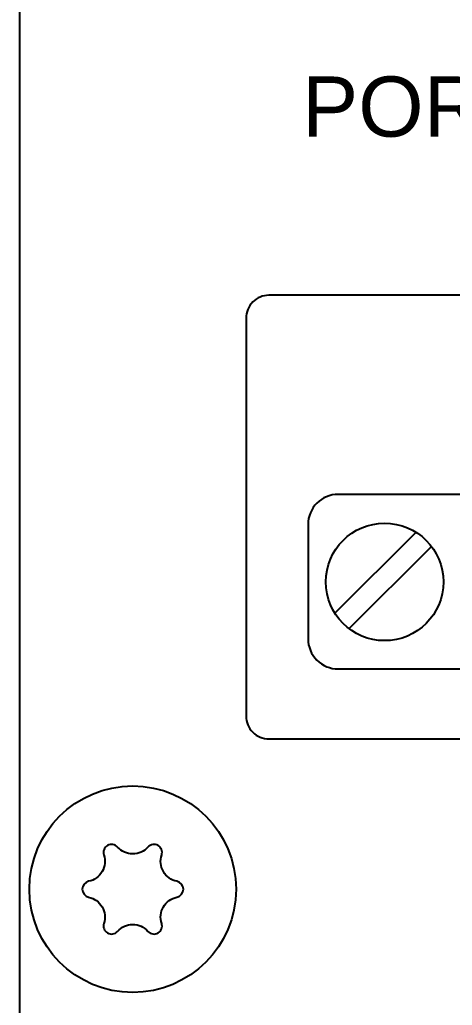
# Model space of a CAD drawing. Extents: x 0.3 to 23.7, y 0.2 to 17.5.
# Drawn here: x 17.607 to 18.172, y 5.059 to 6.347 of the extents above; entities that cross this region are included whole.
import ezdxf

# ---------------------------------------------------------------- set-up
doc = ezdxf.new("R2010")
doc.units = 0
doc.header["$MEASUREMENT"] = 0
for name, color, linetype in [('1_03__04___1__100BASE-FX_L', 7, 'CONTINUOUS'), ('1_04__06___2__10-100BASE-T', 7, 'CONTINUOUS'), ('1_05__08___2__100BASE-FX_L', 7, 'CONTINUOUS'), ('1_08__14___1__100BASE-FX_L', 7, 'CONTINUOUS'), ('1_09__16___2__10-100BASE-T', 7, 'CONTINUOUS'), ('1_10__18___2__100BASE-FX_L', 7, 'CONTINUOUS'), ('2_01__0-__EMPTY', 7, 'CONTINUOUS'), ('2_03__1-___4__DI_-__4__DO_', 7, 'CONTINUOUS'), ('2_04__B-___4__DI_-__4__DO_', 7, 'CONTINUOUS'), ('2_05__C-___4__DI_-__3__DO_', 7, 'CONTINUOUS'), ('2_06__2X___8__DO__STANDARD', 7, 'CONTINUOUS'), ('2_07__2A___8__DO__STANDARD', 7, 'CONTINUOUS'), ('2_08__2B___8__DO__STANDARD', 7, 'CONTINUOUS'), ('2_09__2C___8__DO__STANDARD', 7, 'CONTINUOUS'), ('2_10__3-___8__DI', 7, 'CONTINUOUS'), ('2_11__5-___8__AI', 7, 'CONTINUOUS'), ('2_12__6-___4__AI_-__4__AO_', 7, 'CONTINUOUS'), ('2_13__D-___14__DI', 7, 'CONTINUOUS'), ('7_00_____DWG', 7, 'CONTINUOUS')]:
    doc.layers.add(name, color=color, linetype=linetype)
doc.styles.add('ARIAL', font='arial.ttf')

msp = doc.modelspace()

# ---------------------------------------------------------------- linework, layer by layer
at = {"layer": '2_01__0-__EMPTY'}
msp.add_lwpolyline([(19.5555, 5.9869), (18.5902, 5.9869, 0.414214), (18.5603, 5.957), (18.5603, 5.9419), (18.3203, 5.9419), (18.3203, 5.957, 0.414214), (18.2905, 5.9869), (17.9327, 5.9869, 0.414973), (17.9028, 5.957), (17.9028, 5.4367, 0.414973), (17.9327, 5.4069), (18.2905, 5.4069, 0.414214), (18.3203, 5.4367), (18.3203, 5.4519), (18.5603, 5.4519), (18.5603, 5.4367, 0.414214), (18.5902, 5.4069), (19.5555, 5.4069, 0.414214)], format="xyb", dxfattribs=at)
at = {"layer": '2_03__1-___4__DI_-__4__DO_'}
msp.add_lwpolyline([(18.1838, 5.7267), (18.0232, 5.7267, 0.414169), (17.9838, 5.6873), (17.9838, 5.5378, 0.414258), (18.0232, 5.4984), (18.1838, 5.4984)], format="xyb", dxfattribs=at)
for points in [[(18.0189, 5.5712), (18.1249, 5.6771)], [(18.0373, 5.5512), (18.1449, 5.6587)]]:
    msp.add_lwpolyline(points, dxfattribs=at)
msp.add_circle((18.0838, 5.6122), 0.0768, dxfattribs=at)
at = {"layer": '2_04__B-___4__DI_-__4__DO_'}
msp.add_lwpolyline([(18.1838, 5.7267), (18.0232, 5.7267, 0.414169), (17.9838, 5.6873), (17.9838, 5.5378, 0.414258), (18.0232, 5.4984), (18.1838, 5.4984)], format="xyb", dxfattribs=at)
for points in [[(18.0189, 5.5712), (18.1249, 5.6771)], [(18.0373, 5.5512), (18.1449, 5.6587)]]:
    msp.add_lwpolyline(points, dxfattribs=at)
msp.add_circle((18.0838, 5.6122), 0.0768, dxfattribs=at)
at = {"layer": '2_05__C-___4__DI_-__3__DO_'}
msp.add_lwpolyline([(18.1838, 5.7267), (18.0232, 5.7267, 0.414169), (17.9838, 5.6873), (17.9838, 5.5378, 0.414258), (18.0232, 5.4984), (18.1838, 5.4984)], format="xyb", dxfattribs=at)
for points in [[(18.0189, 5.5712), (18.1249, 5.6771)], [(18.0373, 5.5512), (18.1449, 5.6587)]]:
    msp.add_lwpolyline(points, dxfattribs=at)
msp.add_circle((18.0838, 5.6122), 0.0768, dxfattribs=at)
at = {"layer": '2_06__2X___8__DO__STANDARD'}
msp.add_lwpolyline([(18.1838, 5.7267), (18.0232, 5.7267, 0.414169), (17.9838, 5.6873), (17.9838, 5.5378, 0.414258), (18.0232, 5.4984), (18.1838, 5.4984)], format="xyb", dxfattribs=at)
for points in [[(18.0189, 5.5712), (18.1249, 5.6771)], [(18.0373, 5.5512), (18.1449, 5.6587)]]:
    msp.add_lwpolyline(points, dxfattribs=at)
msp.add_circle((18.0838, 5.6122), 0.0768, dxfattribs=at)
at = {"layer": '2_07__2A___8__DO__STANDARD'}
msp.add_lwpolyline([(18.1838, 5.7267), (18.0232, 5.7267, 0.414169), (17.9838, 5.6873), (17.9838, 5.5378, 0.414258), (18.0232, 5.4984), (18.1838, 5.4984)], format="xyb", dxfattribs=at)
for points in [[(18.0189, 5.5712), (18.1249, 5.6771)], [(18.0373, 5.5512), (18.1449, 5.6587)]]:
    msp.add_lwpolyline(points, dxfattribs=at)
msp.add_circle((18.0838, 5.6122), 0.0768, dxfattribs=at)
at = {"layer": '2_08__2B___8__DO__STANDARD'}
msp.add_lwpolyline([(18.1838, 5.7267), (18.0232, 5.7267, 0.414169), (17.9838, 5.6873), (17.9838, 5.5378, 0.414258), (18.0232, 5.4984), (18.1838, 5.4984)], format="xyb", dxfattribs=at)
for points in [[(18.0189, 5.5712), (18.1249, 5.6771)], [(18.0373, 5.5512), (18.1449, 5.6587)]]:
    msp.add_lwpolyline(points, dxfattribs=at)
msp.add_circle((18.0838, 5.6122), 0.0768, dxfattribs=at)
at = {"layer": '2_09__2C___8__DO__STANDARD'}
msp.add_lwpolyline([(18.1838, 5.7267), (18.0232, 5.7267, 0.414169), (17.9838, 5.6873), (17.9838, 5.5378, 0.414258), (18.0232, 5.4984), (18.1838, 5.4984)], format="xyb", dxfattribs=at)
for points in [[(18.0189, 5.5712), (18.1249, 5.6771)], [(18.0373, 5.5512), (18.1449, 5.6587)]]:
    msp.add_lwpolyline(points, dxfattribs=at)
msp.add_circle((18.0838, 5.6122), 0.0768, dxfattribs=at)
at = {"layer": '2_10__3-___8__DI'}
msp.add_lwpolyline([(18.1838, 5.7267), (18.0232, 5.7267, 0.414169), (17.9838, 5.6873), (17.9838, 5.5378, 0.414258), (18.0232, 5.4984), (18.1838, 5.4984)], format="xyb", dxfattribs=at)
for points in [[(18.0189, 5.5712), (18.1249, 5.6771)], [(18.0373, 5.5512), (18.1449, 5.6587)]]:
    msp.add_lwpolyline(points, dxfattribs=at)
msp.add_circle((18.0838, 5.6122), 0.0768, dxfattribs=at)
at = {"layer": '2_11__5-___8__AI'}
msp.add_lwpolyline([(18.1838, 5.7267), (18.0232, 5.7267, 0.414169), (17.9838, 5.6873), (17.9838, 5.5378, 0.414258), (18.0232, 5.4984), (18.1838, 5.4984)], format="xyb", dxfattribs=at)
for points in [[(18.0189, 5.5712), (18.1249, 5.6771)], [(18.0373, 5.5512), (18.1449, 5.6587)]]:
    msp.add_lwpolyline(points, dxfattribs=at)
msp.add_circle((18.0838, 5.6122), 0.0768, dxfattribs=at)
at = {"layer": '2_12__6-___4__AI_-__4__AO_'}
msp.add_lwpolyline([(18.1838, 5.7267), (18.0232, 5.7267, 0.414169), (17.9838, 5.6873), (17.9838, 5.5378, 0.414258), (18.0232, 5.4984), (18.1838, 5.4984)], format="xyb", dxfattribs=at)
for points in [[(18.0189, 5.5712), (18.1249, 5.6771)], [(18.0373, 5.5512), (18.1449, 5.6587)]]:
    msp.add_lwpolyline(points, dxfattribs=at)
msp.add_circle((18.0838, 5.6122), 0.0768, dxfattribs=at)
at = {"layer": '2_13__D-___14__DI'}
msp.add_lwpolyline([(18.1838, 5.7267), (18.0232, 5.7267, 0.414169), (17.9838, 5.6873), (17.9838, 5.5378, 0.414258), (18.0232, 5.4984), (18.1838, 5.4984)], format="xyb", dxfattribs=at)
for points in [[(18.0189, 5.5712), (18.1249, 5.6771)], [(18.0373, 5.5512), (18.1449, 5.6587)]]:
    msp.add_lwpolyline(points, dxfattribs=at)
msp.add_circle((18.0838, 5.6122), 0.0768, dxfattribs=at)
at = {"layer": '7_00_____DWG'}
for points in [[(17.9712, 8.8523), (22.6369, 8.8523, -0.414214), (22.7159, 8.7733), (22.7159, 8.6463, 0.414214), (22.7949, 8.5673), (22.9219, 8.5673, -0.414214), (23.0009, 8.4883), (23.0009, 1.9328, -0.414214), (22.9219, 1.8538), (22.7949, 1.8538, 0.414214), (22.7159, 1.7748), (22.7159, 1.6478, -0.414214), (22.6369, 1.5688), (17.9712, 1.5688, -0.414214), (17.8922, 1.6478), (17.8922, 1.7748, 0.414214), (17.8132, 1.8538), (17.6862, 1.8538, -0.414214), (17.6072, 1.9328), (17.6072, 8.4883, -0.414214), (17.6862, 8.5673), (17.8132, 8.5673, 0.414214), (17.8922, 8.6463), (17.8922, 8.7733, -0.414214)], [(17.7948, 5.1874, -0.214133), (17.8125, 5.2001, 0.812603), (17.8125, 5.2208, -0.213359), (17.7948, 5.2335, -0.215316), (17.7926, 5.2552, 0.812603), (17.7747, 5.2655, -0.213211), (17.7549, 5.2566, -0.214133), (17.735, 5.2655, 0.812603), (17.7171, 5.2552, -0.215316), (17.7148, 5.2335, -0.213359), (17.6972, 5.2208, 0.812603), (17.6972, 5.2001, -0.214133), (17.7148, 5.1874, -0.213673), (17.7171, 5.1657, 0.812603), (17.735, 5.1554, -0.214133), (17.7548, 5.1643, -0.214133), (17.7747, 5.1554, 0.812603), (17.7926, 5.1657, -0.213673)]]:
    msp.add_lwpolyline(points, format="xyb", close=True, dxfattribs=at)
msp.add_circle((17.7548, 5.2105), 0.135, dxfattribs=at)

# ---------------------------------------------------------------- texts
at = {"layer": '1_03__04___1__100BASE-FX_L', "style": 'ARIAL'}
msp.add_text('PORT 1A', height=0.07867, dxfattribs=at).set_placement((17.976, 6.1943))
at = {"layer": '1_04__06___2__10-100BASE-T', "style": 'ARIAL'}
msp.add_text('PORT 1A', height=0.07867, dxfattribs=at).set_placement((17.976, 6.1943))
at = {"layer": '1_05__08___2__100BASE-FX_L', "style": 'ARIAL'}
msp.add_text('PORT 1A', height=0.07867, dxfattribs=at).set_placement((17.976, 6.1943))
at = {"layer": '1_08__14___1__100BASE-FX_L', "style": 'ARIAL'}
msp.add_text('PORT 1A', height=0.07867, dxfattribs=at).set_placement((17.976, 6.1943))
at = {"layer": '1_09__16___2__10-100BASE-T', "style": 'ARIAL'}
msp.add_text('PORT 1A', height=0.07867, dxfattribs=at).set_placement((17.976, 6.1943))
at = {"layer": '1_10__18___2__100BASE-FX_L', "style": 'ARIAL'}
msp.add_text('PORT 1A', height=0.07867, dxfattribs=at).set_placement((17.976, 6.1943))

doc.saveas('drawing.dxf')
